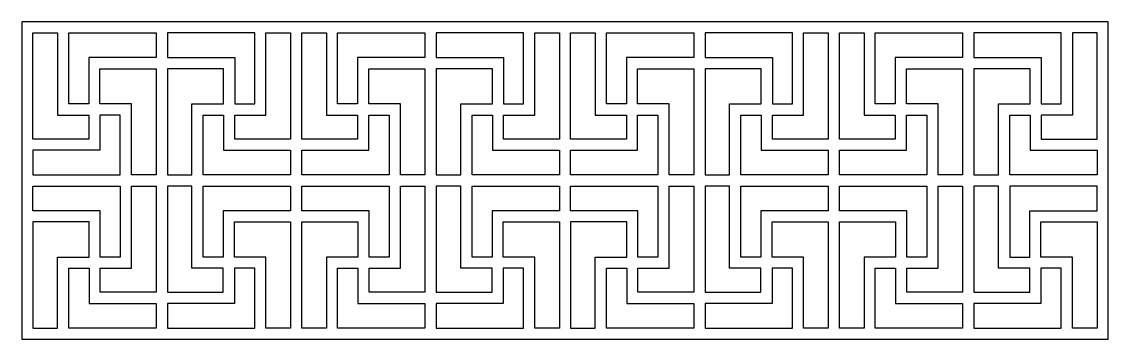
# Model space of a CAD drawing. Header units: centimetres. Extents: x 4.2 to 27.5, y -9.5 to -2.7.
import ezdxf

# ---------------------------------------------------------------- set-up
doc = ezdxf.new("R2010")
doc.units = ezdxf.units.CM
doc.header["$MEASUREMENT"] = 0
doc.layers.add('layer 1', color=7, linetype='Continuous')

msp = doc.modelspace()

# ---------------------------------------------------------------- linework, layer by layer
at = {"layer": 'layer 1', "color": 250}
for points, knots in [([(27.5, -9.5), (19.74147, -9.5), (11.98293, -9.5), (4.2244, -9.5), (4.2244, -9.5), (4.2244, -7.2366), (4.2244, -4.97319), (4.2244, -2.70978), (4.2244, -2.70978), (11.98293, -2.70978), (19.74147, -2.70978), (27.5, -2.70978), (27.5, -2.70978), (27.5, -4.97319), (27.5, -7.2366), (27.5, -9.5)], [0, 0, 0, 0, 0.2, 0.2, 0.2, 0.2, 0.4, 0.4, 0.4, 0.4, 0.6, 0.6, 0.6, 0.6, 1, 1, 1, 1]), ([(4.4642, -5.21762), (4.4642, -5.21762), (5.66029, -5.21762), (5.66029, -5.21762), (5.66029, -5.21762), (5.66029, -5.21762), (5.66029, -4.70709), (5.66029, -4.70709), (5.66029, -4.70709), (5.66029, -4.70709), (4.99358, -4.70709), (4.99358, -4.70709), (4.99358, -4.70709), (4.99358, -4.70709), (4.99177, -4.70709), (4.99177, -4.70709), (4.99177, -4.70709), (4.99177, -4.70709), (4.99177, -2.94959), (4.99177, -2.94959), (4.99177, -2.94959), (4.99177, -2.94959), (4.4642, -2.94959), (4.4642, -2.94959), (4.4642, -2.94959), (4.4642, -2.94959), (4.4642, -5.21762), (4.4642, -5.21762)], [0, 0, 0, 0, 0.125, 0.125, 0.125, 0.125, 0.25, 0.25, 0.25, 0.25, 0.375, 0.375, 0.375, 0.375, 0.5, 0.5, 0.5, 0.5, 0.625, 0.625, 0.625, 0.625, 0.75, 0.75, 0.75, 0.75, 1, 1, 1, 1]), ([(7.10387, -3.47715), (7.10387, -3.3013), (7.10387, -3.12544), (7.10387, -2.94959), (7.10387, -2.94959), (7.10387, -2.94959), (5.23157, -2.94959), (5.23157, -2.94959), (5.23157, -2.94959), (5.23157, -2.94959), (5.23157, -4.46729), (5.23157, -4.46729), (5.23157, -4.46729), (5.23157, -4.46729), (5.66029, -4.46729), (5.66029, -4.46729), (5.66029, -4.46729), (5.66029, -4.46729), (5.66029, -3.47715), (5.66029, -3.47715), (5.66029, -3.47715), (6.12556, -3.47715), (6.63564, -3.47715), (7.10387, -3.47715)], [0, 0, 0, 0, 0.14285714, 0.14285714, 0.14285714, 0.14285714, 0.28571429, 0.28571429, 0.28571429, 0.28571429, 0.42857143, 0.42857143, 0.42857143, 0.42857143, 0.57142857, 0.57142857, 0.57142857, 0.57142857, 0.71428571, 0.71428571, 0.71428571, 0.71428571, 1, 1, 1, 1]), ([(7.34368, -3.47715), (7.34368, -3.3013), (7.34368, -3.12544), (7.34368, -2.94959), (7.34368, -2.94959), (7.34368, -2.94959), (9.21598, -2.94959), (9.21598, -2.94959), (9.21598, -2.94959), (9.21598, -2.94959), (9.21598, -4.46729), (9.21598, -4.46729), (9.21598, -4.46729), (9.21598, -4.46729), (8.78726, -4.46729), (8.78726, -4.46729), (8.78726, -4.46729), (8.78726, -4.46729), (8.78726, -3.47715), (8.78726, -3.47715), (8.78726, -3.47715), (8.32199, -3.47715), (7.81191, -3.47715), (7.34368, -3.47715)], [0, 0, 0, 0, 0.14285714, 0.14285714, 0.14285714, 0.14285714, 0.28571429, 0.28571429, 0.28571429, 0.28571429, 0.42857143, 0.42857143, 0.42857143, 0.42857143, 0.57142857, 0.57142857, 0.57142857, 0.57142857, 0.71428571, 0.71428571, 0.71428571, 0.71428571, 1, 1, 1, 1]), ([(9.98335, -5.21762), (9.98335, -4.46161), (9.98335, -3.7056), (9.98335, -2.94959), (9.98335, -2.94959), (9.98335, -2.94959), (9.45578, -2.94959), (9.45578, -2.94959), (9.45578, -2.94959), (9.45578, -2.94959), (9.45578, -4.70709), (9.45578, -4.70709), (9.45578, -4.70709), (9.45578, -4.70709), (9.45397, -4.70709), (9.45397, -4.70709), (9.45397, -4.70709), (9.45397, -4.70709), (8.78726, -4.70709), (8.78726, -4.70709), (8.78726, -4.70709), (8.78726, -4.70709), (8.78726, -5.21762), (8.78726, -5.21762), (8.78726, -5.21762), (8.78726, -5.21762), (9.98335, -5.21762), (9.98335, -5.21762)], [0, 0, 0, 0, 0.125, 0.125, 0.125, 0.125, 0.25, 0.25, 0.25, 0.25, 0.375, 0.375, 0.375, 0.375, 0.5, 0.5, 0.5, 0.5, 0.625, 0.625, 0.625, 0.625, 0.75, 0.75, 0.75, 0.75, 1, 1, 1, 1]), ([(10.22315, -2.94959), (10.22315, -3.7056), (10.22315, -4.46161), (10.22315, -5.21762), (10.22315, -5.21762), (10.22315, -5.21762), (11.41924, -5.21762), (11.41924, -5.21762), (11.41924, -5.21762), (11.41924, -5.21762), (11.41924, -4.70709), (11.41924, -4.70709), (11.41924, -4.70709), (11.41924, -4.70709), (10.75253, -4.70709), (10.75253, -4.70709), (10.75253, -4.70709), (10.75253, -4.70709), (10.75072, -4.70709), (10.75072, -4.70709), (10.75072, -4.70709), (10.75072, -4.70709), (10.75072, -2.94959), (10.75072, -2.94959), (10.75072, -2.94959), (10.75072, -2.94959), (10.22315, -2.94959), (10.22315, -2.94959)], [0, 0, 0, 0, 0.125, 0.125, 0.125, 0.125, 0.25, 0.25, 0.25, 0.25, 0.375, 0.375, 0.375, 0.375, 0.5, 0.5, 0.5, 0.5, 0.625, 0.625, 0.625, 0.625, 0.75, 0.75, 0.75, 0.75, 1, 1, 1, 1]), ([(12.86282, -3.47715), (12.86282, -3.3013), (12.86282, -3.12544), (12.86282, -2.94959), (12.86282, -2.94959), (12.86282, -2.94959), (10.99052, -2.94959), (10.99052, -2.94959), (10.99052, -2.94959), (10.99052, -2.94959), (10.99052, -4.46729), (10.99052, -4.46729), (10.99052, -4.46729), (10.99052, -4.46729), (11.41924, -4.46729), (11.41924, -4.46729), (11.41924, -4.46729), (11.41924, -4.46729), (11.41924, -3.47715), (11.41924, -3.47715), (11.41924, -3.47715), (11.88451, -3.47715), (12.39459, -3.47715), (12.86282, -3.47715)], [0, 0, 0, 0, 0.14285714, 0.14285714, 0.14285714, 0.14285714, 0.28571429, 0.28571429, 0.28571429, 0.28571429, 0.42857143, 0.42857143, 0.42857143, 0.42857143, 0.57142857, 0.57142857, 0.57142857, 0.57142857, 0.71428571, 0.71428571, 0.71428571, 0.71428571, 1, 1, 1, 1]), ([(13.10263, -3.47715), (13.10263, -3.3013), (13.10263, -3.12544), (13.10263, -2.94959), (13.10263, -2.94959), (13.10263, -2.94959), (14.97493, -2.94959), (14.97493, -2.94959), (14.97493, -2.94959), (14.97493, -2.94959), (14.97493, -4.46729), (14.97493, -4.46729), (14.97493, -4.46729), (14.97493, -4.46729), (14.54621, -4.46729), (14.54621, -4.46729), (14.54621, -4.46729), (14.54621, -4.46729), (14.54621, -3.47715), (14.54621, -3.47715), (14.54621, -3.47715), (14.08094, -3.47715), (13.57086, -3.47715), (13.10263, -3.47715)], [0, 0, 0, 0, 0.14285714, 0.14285714, 0.14285714, 0.14285714, 0.28571429, 0.28571429, 0.28571429, 0.28571429, 0.42857143, 0.42857143, 0.42857143, 0.42857143, 0.57142857, 0.57142857, 0.57142857, 0.57142857, 0.71428571, 0.71428571, 0.71428571, 0.71428571, 1, 1, 1, 1]), ([(15.7423, -5.21762), (15.7423, -4.46161), (15.7423, -3.7056), (15.7423, -2.94959), (15.7423, -2.94959), (15.7423, -2.94959), (15.21473, -2.94959), (15.21473, -2.94959), (15.21473, -2.94959), (15.21473, -2.94959), (15.21473, -4.70709), (15.21473, -4.70709), (15.21473, -4.70709), (15.21473, -4.70709), (15.21292, -4.70709), (15.21292, -4.70709), (15.21292, -4.70709), (15.21292, -4.70709), (14.54621, -4.70709), (14.54621, -4.70709), (14.54621, -4.70709), (14.54621, -4.70709), (14.54621, -5.21762), (14.54621, -5.21762), (14.54621, -5.21762), (14.54621, -5.21762), (15.7423, -5.21762), (15.7423, -5.21762)], [0, 0, 0, 0, 0.125, 0.125, 0.125, 0.125, 0.25, 0.25, 0.25, 0.25, 0.375, 0.375, 0.375, 0.375, 0.5, 0.5, 0.5, 0.5, 0.625, 0.625, 0.625, 0.625, 0.75, 0.75, 0.75, 0.75, 1, 1, 1, 1]), ([(15.9821, -2.94959), (15.9821, -3.7056), (15.9821, -4.46161), (15.9821, -5.21762), (15.9821, -5.21762), (15.9821, -5.21762), (17.17819, -5.21762), (17.17819, -5.21762), (17.17819, -5.21762), (17.17819, -5.21762), (17.17819, -4.70709), (17.17819, -4.70709), (17.17819, -4.70709), (17.17819, -4.70709), (16.51148, -4.70709), (16.51148, -4.70709), (16.51148, -4.70709), (16.51148, -4.70709), (16.50967, -4.70709), (16.50967, -4.70709), (16.50967, -4.70709), (16.50967, -4.70709), (16.50967, -2.94959), (16.50967, -2.94959), (16.50967, -2.94959), (16.50967, -2.94959), (15.9821, -2.94959), (15.9821, -2.94959)], [0, 0, 0, 0, 0.125, 0.125, 0.125, 0.125, 0.25, 0.25, 0.25, 0.25, 0.375, 0.375, 0.375, 0.375, 0.5, 0.5, 0.5, 0.5, 0.625, 0.625, 0.625, 0.625, 0.75, 0.75, 0.75, 0.75, 1, 1, 1, 1]), ([(18.62177, -3.47715), (18.62177, -3.3013), (18.62177, -3.12544), (18.62177, -2.94959), (18.62177, -2.94959), (18.62177, -2.94959), (16.74947, -2.94959), (16.74947, -2.94959), (16.74947, -2.94959), (16.74947, -2.94959), (16.74947, -4.46729), (16.74947, -4.46729), (16.74947, -4.46729), (16.74947, -4.46729), (17.17819, -4.46729), (17.17819, -4.46729), (17.17819, -4.46729), (17.17819, -4.46729), (17.17819, -3.47715), (17.17819, -3.47715), (17.17819, -3.47715), (17.64346, -3.47715), (18.15354, -3.47715), (18.62177, -3.47715)], [0, 0, 0, 0, 0.14285714, 0.14285714, 0.14285714, 0.14285714, 0.28571429, 0.28571429, 0.28571429, 0.28571429, 0.42857143, 0.42857143, 0.42857143, 0.42857143, 0.57142857, 0.57142857, 0.57142857, 0.57142857, 0.71428571, 0.71428571, 0.71428571, 0.71428571, 1, 1, 1, 1]), ([(18.86158, -3.47715), (18.86158, -3.3013), (18.86158, -3.12544), (18.86158, -2.94959), (18.86158, -2.94959), (18.86158, -2.94959), (20.73388, -2.94959), (20.73388, -2.94959), (20.73388, -2.94959), (20.73388, -2.94959), (20.73388, -4.46729), (20.73388, -4.46729), (20.73388, -4.46729), (20.73388, -4.46729), (20.30516, -4.46729), (20.30516, -4.46729), (20.30516, -4.46729), (20.30516, -4.46729), (20.30516, -3.47715), (20.30516, -3.47715), (20.30516, -3.47715), (19.83989, -3.47715), (19.32981, -3.47715), (18.86158, -3.47715)], [0, 0, 0, 0, 0.14285714, 0.14285714, 0.14285714, 0.14285714, 0.28571429, 0.28571429, 0.28571429, 0.28571429, 0.42857143, 0.42857143, 0.42857143, 0.42857143, 0.57142857, 0.57142857, 0.57142857, 0.57142857, 0.71428571, 0.71428571, 0.71428571, 0.71428571, 1, 1, 1, 1]), ([(21.50125, -5.21762), (21.50125, -4.46161), (21.50125, -3.7056), (21.50125, -2.94959), (21.50125, -2.94959), (21.50125, -2.94959), (20.97368, -2.94959), (20.97368, -2.94959), (20.97368, -2.94959), (20.97368, -2.94959), (20.97368, -4.70709), (20.97368, -4.70709), (20.97368, -4.70709), (20.97368, -4.70709), (20.97187, -4.70709), (20.97187, -4.70709), (20.97187, -4.70709), (20.97187, -4.70709), (20.30516, -4.70709), (20.30516, -4.70709), (20.30516, -4.70709), (20.30516, -4.70709), (20.30516, -5.21762), (20.30516, -5.21762), (20.30516, -5.21762), (20.30516, -5.21762), (21.50125, -5.21762), (21.50125, -5.21762)], [0, 0, 0, 0, 0.125, 0.125, 0.125, 0.125, 0.25, 0.25, 0.25, 0.25, 0.375, 0.375, 0.375, 0.375, 0.5, 0.5, 0.5, 0.5, 0.625, 0.625, 0.625, 0.625, 0.75, 0.75, 0.75, 0.75, 1, 1, 1, 1]), ([(21.74105, -2.94959), (21.74105, -3.7056), (21.74105, -4.46161), (21.74105, -5.21762), (21.74105, -5.21762), (21.74105, -5.21762), (22.93714, -5.21762), (22.93714, -5.21762), (22.93714, -5.21762), (22.93714, -5.21762), (22.93714, -4.70709), (22.93714, -4.70709), (22.93714, -4.70709), (22.93714, -4.70709), (22.27043, -4.70709), (22.27043, -4.70709), (22.27043, -4.70709), (22.27043, -4.70709), (22.26862, -4.70709), (22.26862, -4.70709), (22.26862, -4.70709), (22.26862, -4.70709), (22.26862, -2.94959), (22.26862, -2.94959), (22.26862, -2.94959), (22.26862, -2.94959), (21.74105, -2.94959), (21.74105, -2.94959)], [0, 0, 0, 0, 0.125, 0.125, 0.125, 0.125, 0.25, 0.25, 0.25, 0.25, 0.375, 0.375, 0.375, 0.375, 0.5, 0.5, 0.5, 0.5, 0.625, 0.625, 0.625, 0.625, 0.75, 0.75, 0.75, 0.75, 1, 1, 1, 1]), ([(24.38072, -3.47715), (24.38072, -3.3013), (24.38072, -3.12544), (24.38072, -2.94959), (24.38072, -2.94959), (24.38072, -2.94959), (22.50842, -2.94959), (22.50842, -2.94959), (22.50842, -2.94959), (22.50842, -2.94959), (22.50842, -4.46729), (22.50842, -4.46729), (22.50842, -4.46729), (22.50842, -4.46729), (22.93714, -4.46729), (22.93714, -4.46729), (22.93714, -4.46729), (22.93714, -4.46729), (22.93714, -3.47715), (22.93714, -3.47715), (22.93714, -3.47715), (23.40241, -3.47715), (23.91249, -3.47715), (24.38072, -3.47715)], [0, 0, 0, 0, 0.14285714, 0.14285714, 0.14285714, 0.14285714, 0.28571429, 0.28571429, 0.28571429, 0.28571429, 0.42857143, 0.42857143, 0.42857143, 0.42857143, 0.57142857, 0.57142857, 0.57142857, 0.57142857, 0.71428571, 0.71428571, 0.71428571, 0.71428571, 1, 1, 1, 1]), ([(24.62053, -3.47715), (24.62053, -3.3013), (24.62053, -3.12544), (24.62053, -2.94959), (24.62053, -2.94959), (24.62053, -2.94959), (26.49283, -2.94959), (26.49283, -2.94959), (26.49283, -2.94959), (26.49283, -2.94959), (26.49283, -4.46729), (26.49283, -4.46729), (26.49283, -4.46729), (26.49283, -4.46729), (26.06411, -4.46729), (26.06411, -4.46729), (26.06411, -4.46729), (26.06411, -4.46729), (26.06411, -3.47715), (26.06411, -3.47715), (26.06411, -3.47715), (25.59884, -3.47715), (25.08876, -3.47715), (24.62053, -3.47715)], [0, 0, 0, 0, 0.14285714, 0.14285714, 0.14285714, 0.14285714, 0.28571429, 0.28571429, 0.28571429, 0.28571429, 0.42857143, 0.42857143, 0.42857143, 0.42857143, 0.57142857, 0.57142857, 0.57142857, 0.57142857, 0.71428571, 0.71428571, 0.71428571, 0.71428571, 1, 1, 1, 1]), ([(27.2602, -5.21762), (27.2602, -5.21762), (26.06411, -5.21762), (26.06411, -5.21762), (26.06411, -5.21762), (26.06411, -5.21762), (26.06411, -4.70709), (26.06411, -4.70709), (26.06411, -4.70709), (26.06411, -4.70709), (26.73082, -4.70709), (26.73082, -4.70709), (26.73082, -4.70709), (26.73082, -4.70709), (26.73263, -4.70709), (26.73263, -4.70709), (26.73263, -4.70709), (26.73263, -4.70709), (26.73263, -2.94959), (26.73263, -2.94959), (26.73263, -2.94959), (26.73263, -2.94959), (27.2602, -2.94959), (27.2602, -2.94959), (27.2602, -2.94959), (27.2602, -2.94959), (27.2602, -5.21762), (27.2602, -5.21762)], [0, 0, 0, 0, 0.125, 0.125, 0.125, 0.125, 0.25, 0.25, 0.25, 0.25, 0.375, 0.375, 0.375, 0.375, 0.5, 0.5, 0.5, 0.5, 0.625, 0.625, 0.625, 0.625, 0.75, 0.75, 0.75, 0.75, 1, 1, 1, 1]), ([(7.10387, -5.98499), (7.10387, -5.22898), (7.10387, -4.47297), (7.10387, -3.71696), (7.10387, -3.71696), (7.10387, -3.71696), (5.9001, -3.71696), (5.9001, -3.71696), (5.9001, -3.71696), (5.9001, -3.71696), (5.9001, -4.46729), (5.9001, -4.46729), (5.9001, -4.46729), (5.9001, -4.46729), (6.57631, -4.46729), (6.57631, -4.46729), (6.57631, -4.46729), (6.57631, -4.46729), (6.57631, -4.46729), (6.57631, -4.46729), (6.57631, -4.46729), (6.57631, -4.95725), (6.57631, -5.4922), (6.57631, -5.98499), (6.57631, -5.98499), (6.57631, -5.98499), (7.10387, -5.98499), (7.10387, -5.98499)], [0, 0, 0, 0, 0.125, 0.125, 0.125, 0.125, 0.25, 0.25, 0.25, 0.25, 0.375, 0.375, 0.375, 0.375, 0.5, 0.5, 0.5, 0.5, 0.625, 0.625, 0.625, 0.625, 0.75, 0.75, 0.75, 0.75, 1, 1, 1, 1]), ([(7.34368, -5.98499), (7.34368, -5.22898), (7.34368, -4.47297), (7.34368, -3.71696), (7.34368, -3.71696), (7.34368, -3.71696), (8.54745, -3.71696), (8.54745, -3.71696), (8.54745, -3.71696), (8.54745, -3.71696), (8.54745, -4.46729), (8.54745, -4.46729), (8.54745, -4.46729), (8.54745, -4.46729), (7.87124, -4.46729), (7.87124, -4.46729), (7.87124, -4.46729), (7.87124, -4.46729), (7.87124, -4.46729), (7.87124, -4.46729), (7.87124, -4.46729), (7.87124, -4.95725), (7.87124, -5.4922), (7.87124, -5.98499), (7.87124, -5.98499), (7.87124, -5.98499), (7.34368, -5.98499), (7.34368, -5.98499)], [0, 0, 0, 0, 0.125, 0.125, 0.125, 0.125, 0.25, 0.25, 0.25, 0.25, 0.375, 0.375, 0.375, 0.375, 0.5, 0.5, 0.5, 0.5, 0.625, 0.625, 0.625, 0.625, 0.75, 0.75, 0.75, 0.75, 1, 1, 1, 1]), ([(12.86282, -5.98499), (12.86282, -5.22898), (12.86282, -4.47297), (12.86282, -3.71696), (12.86282, -3.71696), (12.86282, -3.71696), (11.65905, -3.71696), (11.65905, -3.71696), (11.65905, -3.71696), (11.65905, -3.71696), (11.65905, -4.46729), (11.65905, -4.46729), (11.65905, -4.46729), (11.65905, -4.46729), (12.33526, -4.46729), (12.33526, -4.46729), (12.33526, -4.46729), (12.33526, -4.46729), (12.33526, -4.46729), (12.33526, -4.46729), (12.33526, -4.46729), (12.33526, -4.95725), (12.33526, -5.4922), (12.33526, -5.98499), (12.33526, -5.98499), (12.33526, -5.98499), (12.86282, -5.98499), (12.86282, -5.98499)], [0, 0, 0, 0, 0.125, 0.125, 0.125, 0.125, 0.25, 0.25, 0.25, 0.25, 0.375, 0.375, 0.375, 0.375, 0.5, 0.5, 0.5, 0.5, 0.625, 0.625, 0.625, 0.625, 0.75, 0.75, 0.75, 0.75, 1, 1, 1, 1]), ([(13.10263, -5.98499), (13.10263, -5.22898), (13.10263, -4.47297), (13.10263, -3.71696), (13.10263, -3.71696), (13.10263, -3.71696), (14.3064, -3.71696), (14.3064, -3.71696), (14.3064, -3.71696), (14.3064, -3.71696), (14.3064, -4.46729), (14.3064, -4.46729), (14.3064, -4.46729), (14.3064, -4.46729), (13.63019, -4.46729), (13.63019, -4.46729), (13.63019, -4.46729), (13.63019, -4.46729), (13.63019, -4.46729), (13.63019, -4.46729), (13.63019, -4.46729), (13.63019, -4.95725), (13.63019, -5.4922), (13.63019, -5.98499), (13.63019, -5.98499), (13.63019, -5.98499), (13.10263, -5.98499), (13.10263, -5.98499)], [0, 0, 0, 0, 0.125, 0.125, 0.125, 0.125, 0.25, 0.25, 0.25, 0.25, 0.375, 0.375, 0.375, 0.375, 0.5, 0.5, 0.5, 0.5, 0.625, 0.625, 0.625, 0.625, 0.75, 0.75, 0.75, 0.75, 1, 1, 1, 1]), ([(18.62177, -5.98499), (18.62177, -5.22898), (18.62177, -4.47297), (18.62177, -3.71696), (18.62177, -3.71696), (18.62177, -3.71696), (17.418, -3.71696), (17.418, -3.71696), (17.418, -3.71696), (17.418, -3.71696), (17.418, -4.46729), (17.418, -4.46729), (17.418, -4.46729), (17.418, -4.46729), (18.09421, -4.46729), (18.09421, -4.46729), (18.09421, -4.46729), (18.09421, -4.46729), (18.09421, -4.46729), (18.09421, -4.46729), (18.09421, -4.46729), (18.09421, -4.95725), (18.09421, -5.4922), (18.09421, -5.98499), (18.09421, -5.98499), (18.09421, -5.98499), (18.62177, -5.98499), (18.62177, -5.98499)], [0, 0, 0, 0, 0.125, 0.125, 0.125, 0.125, 0.25, 0.25, 0.25, 0.25, 0.375, 0.375, 0.375, 0.375, 0.5, 0.5, 0.5, 0.5, 0.625, 0.625, 0.625, 0.625, 0.75, 0.75, 0.75, 0.75, 1, 1, 1, 1]), ([(18.86158, -5.98499), (18.86158, -5.22898), (18.86158, -4.47297), (18.86158, -3.71696), (18.86158, -3.71696), (18.86158, -3.71696), (20.06535, -3.71696), (20.06535, -3.71696), (20.06535, -3.71696), (20.06535, -3.71696), (20.06535, -4.46729), (20.06535, -4.46729), (20.06535, -4.46729), (20.06535, -4.46729), (19.38914, -4.46729), (19.38914, -4.46729), (19.38914, -4.46729), (19.38914, -4.46729), (19.38914, -4.46729), (19.38914, -4.46729), (19.38914, -4.46729), (19.38914, -4.95725), (19.38914, -5.4922), (19.38914, -5.98499), (19.38914, -5.98499), (19.38914, -5.98499), (18.86158, -5.98499), (18.86158, -5.98499)], [0, 0, 0, 0, 0.125, 0.125, 0.125, 0.125, 0.25, 0.25, 0.25, 0.25, 0.375, 0.375, 0.375, 0.375, 0.5, 0.5, 0.5, 0.5, 0.625, 0.625, 0.625, 0.625, 0.75, 0.75, 0.75, 0.75, 1, 1, 1, 1]), ([(24.38072, -5.98499), (24.38072, -5.22898), (24.38072, -4.47297), (24.38072, -3.71696), (24.38072, -3.71696), (24.38072, -3.71696), (23.17695, -3.71696), (23.17695, -3.71696), (23.17695, -3.71696), (23.17695, -3.71696), (23.17695, -4.46729), (23.17695, -4.46729), (23.17695, -4.46729), (23.17695, -4.46729), (23.85316, -4.46729), (23.85316, -4.46729), (23.85316, -4.46729), (23.85316, -4.46729), (23.85316, -4.46729), (23.85316, -4.46729), (23.85316, -4.46729), (23.85316, -4.95725), (23.85316, -5.4922), (23.85316, -5.98499), (23.85316, -5.98499), (23.85316, -5.98499), (24.38072, -5.98499), (24.38072, -5.98499)], [0, 0, 0, 0, 0.125, 0.125, 0.125, 0.125, 0.25, 0.25, 0.25, 0.25, 0.375, 0.375, 0.375, 0.375, 0.5, 0.5, 0.5, 0.5, 0.625, 0.625, 0.625, 0.625, 0.75, 0.75, 0.75, 0.75, 1, 1, 1, 1]), ([(24.62053, -5.98499), (24.62053, -5.22898), (24.62053, -4.47297), (24.62053, -3.71696), (24.62053, -3.71696), (24.62053, -3.71696), (25.8243, -3.71696), (25.8243, -3.71696), (25.8243, -3.71696), (25.8243, -3.71696), (25.8243, -4.46729), (25.8243, -4.46729), (25.8243, -4.46729), (25.8243, -4.46729), (25.14809, -4.46729), (25.14809, -4.46729), (25.14809, -4.46729), (25.14809, -4.46729), (25.14809, -4.46729), (25.14809, -4.46729), (25.14809, -4.46729), (25.14809, -4.95725), (25.14809, -5.4922), (25.14809, -5.98499), (25.14809, -5.98499), (25.14809, -5.98499), (24.62053, -5.98499), (24.62053, -5.98499)], [0, 0, 0, 0, 0.125, 0.125, 0.125, 0.125, 0.25, 0.25, 0.25, 0.25, 0.375, 0.375, 0.375, 0.375, 0.5, 0.5, 0.5, 0.5, 0.625, 0.625, 0.625, 0.625, 0.75, 0.75, 0.75, 0.75, 1, 1, 1, 1]), ([(6.3365, -5.98499), (6.3365, -5.98499), (4.4642, -5.98499), (4.4642, -5.98499), (4.4642, -5.98499), (4.4642, -5.98499), (4.4642, -5.45742), (4.4642, -5.45742), (4.4642, -5.45742), (4.92988, -5.45742), (5.43741, -5.45742), (5.9001, -5.45742), (5.9001, -5.45742), (5.9001, -5.45742), (5.9001, -4.70709), (5.9001, -4.70709), (5.9001, -4.70709), (5.9001, -4.70709), (6.3365, -4.70709), (6.3365, -4.70709), (6.3365, -4.70709), (6.3365, -4.70709), (6.3365, -5.98499), (6.3365, -5.98499)], [0, 0, 0, 0, 0.14285714, 0.14285714, 0.14285714, 0.14285714, 0.28571429, 0.28571429, 0.28571429, 0.28571429, 0.42857143, 0.42857143, 0.42857143, 0.42857143, 0.57142857, 0.57142857, 0.57142857, 0.57142857, 0.71428571, 0.71428571, 0.71428571, 0.71428571, 1, 1, 1, 1]), ([(9.98335, -5.98499), (9.98335, -5.80913), (9.98335, -5.63328), (9.98335, -5.45742), (9.98335, -5.45742), (9.51767, -5.45742), (9.01014, -5.45742), (8.54745, -5.45742), (8.54745, -5.45742), (8.54745, -5.45742), (8.54745, -4.70709), (8.54745, -4.70709), (8.54745, -4.70709), (8.54745, -4.70709), (8.11105, -4.70709), (8.11105, -4.70709), (8.11105, -4.70709), (8.11105, -4.70709), (8.11105, -5.98499), (8.11105, -5.98499), (8.11105, -5.98499), (8.11105, -5.98499), (9.98335, -5.98499), (9.98335, -5.98499)], [0, 0, 0, 0, 0.14285714, 0.14285714, 0.14285714, 0.14285714, 0.28571429, 0.28571429, 0.28571429, 0.28571429, 0.42857143, 0.42857143, 0.42857143, 0.42857143, 0.57142857, 0.57142857, 0.57142857, 0.57142857, 0.71428571, 0.71428571, 0.71428571, 0.71428571, 1, 1, 1, 1]), ([(10.22315, -5.45742), (10.22315, -5.63328), (10.22315, -5.80913), (10.22315, -5.98499), (10.22315, -5.98499), (10.22315, -5.98499), (12.09545, -5.98499), (12.09545, -5.98499), (12.09545, -5.98499), (12.09545, -5.98499), (12.09545, -4.70709), (12.09545, -4.70709), (12.09545, -4.70709), (12.09545, -4.70709), (11.65905, -4.70709), (11.65905, -4.70709), (11.65905, -4.70709), (11.65905, -4.70709), (11.65905, -5.45742), (11.65905, -5.45742), (11.65905, -5.45742), (11.19636, -5.45742), (10.68883, -5.45742), (10.22315, -5.45742)], [0, 0, 0, 0, 0.14285714, 0.14285714, 0.14285714, 0.14285714, 0.28571429, 0.28571429, 0.28571429, 0.28571429, 0.42857143, 0.42857143, 0.42857143, 0.42857143, 0.57142857, 0.57142857, 0.57142857, 0.57142857, 0.71428571, 0.71428571, 0.71428571, 0.71428571, 1, 1, 1, 1]), ([(15.7423, -5.98499), (15.7423, -5.80913), (15.7423, -5.63328), (15.7423, -5.45742), (15.7423, -5.45742), (15.27662, -5.45742), (14.76909, -5.45742), (14.3064, -5.45742), (14.3064, -5.45742), (14.3064, -5.45742), (14.3064, -4.70709), (14.3064, -4.70709), (14.3064, -4.70709), (14.3064, -4.70709), (13.87, -4.70709), (13.87, -4.70709), (13.87, -4.70709), (13.87, -4.70709), (13.87, -5.98499), (13.87, -5.98499), (13.87, -5.98499), (13.87, -5.98499), (15.7423, -5.98499), (15.7423, -5.98499)], [0, 0, 0, 0, 0.14285714, 0.14285714, 0.14285714, 0.14285714, 0.28571429, 0.28571429, 0.28571429, 0.28571429, 0.42857143, 0.42857143, 0.42857143, 0.42857143, 0.57142857, 0.57142857, 0.57142857, 0.57142857, 0.71428571, 0.71428571, 0.71428571, 0.71428571, 1, 1, 1, 1]), ([(15.9821, -5.45742), (15.9821, -5.63328), (15.9821, -5.80913), (15.9821, -5.98499), (15.9821, -5.98499), (15.9821, -5.98499), (17.8544, -5.98499), (17.8544, -5.98499), (17.8544, -5.98499), (17.8544, -5.98499), (17.8544, -4.70709), (17.8544, -4.70709), (17.8544, -4.70709), (17.8544, -4.70709), (17.418, -4.70709), (17.418, -4.70709), (17.418, -4.70709), (17.418, -4.70709), (17.418, -5.45742), (17.418, -5.45742), (17.418, -5.45742), (16.95531, -5.45742), (16.44778, -5.45742), (15.9821, -5.45742)], [0, 0, 0, 0, 0.14285714, 0.14285714, 0.14285714, 0.14285714, 0.28571429, 0.28571429, 0.28571429, 0.28571429, 0.42857143, 0.42857143, 0.42857143, 0.42857143, 0.57142857, 0.57142857, 0.57142857, 0.57142857, 0.71428571, 0.71428571, 0.71428571, 0.71428571, 1, 1, 1, 1]), ([(21.50125, -5.98499), (21.50125, -5.80913), (21.50125, -5.63328), (21.50125, -5.45742), (21.50125, -5.45742), (21.03557, -5.45742), (20.52804, -5.45742), (20.06535, -5.45742), (20.06535, -5.45742), (20.06535, -5.45742), (20.06535, -4.70709), (20.06535, -4.70709), (20.06535, -4.70709), (20.06535, -4.70709), (19.62895, -4.70709), (19.62895, -4.70709), (19.62895, -4.70709), (19.62895, -4.70709), (19.62895, -5.98499), (19.62895, -5.98499), (19.62895, -5.98499), (19.62895, -5.98499), (21.50125, -5.98499), (21.50125, -5.98499)], [0, 0, 0, 0, 0.14285714, 0.14285714, 0.14285714, 0.14285714, 0.28571429, 0.28571429, 0.28571429, 0.28571429, 0.42857143, 0.42857143, 0.42857143, 0.42857143, 0.57142857, 0.57142857, 0.57142857, 0.57142857, 0.71428571, 0.71428571, 0.71428571, 0.71428571, 1, 1, 1, 1]), ([(21.74105, -5.45742), (21.74105, -5.63328), (21.74105, -5.80913), (21.74105, -5.98499), (21.74105, -5.98499), (21.74105, -5.98499), (23.61335, -5.98499), (23.61335, -5.98499), (23.61335, -5.98499), (23.61335, -5.98499), (23.61335, -4.70709), (23.61335, -4.70709), (23.61335, -4.70709), (23.61335, -4.70709), (23.17695, -4.70709), (23.17695, -4.70709), (23.17695, -4.70709), (23.17695, -4.70709), (23.17695, -5.45742), (23.17695, -5.45742), (23.17695, -5.45742), (22.71426, -5.45742), (22.20673, -5.45742), (21.74105, -5.45742)], [0, 0, 0, 0, 0.14285714, 0.14285714, 0.14285714, 0.14285714, 0.28571429, 0.28571429, 0.28571429, 0.28571429, 0.42857143, 0.42857143, 0.42857143, 0.42857143, 0.57142857, 0.57142857, 0.57142857, 0.57142857, 0.71428571, 0.71428571, 0.71428571, 0.71428571, 1, 1, 1, 1]), ([(25.3879, -5.98499), (25.3879, -5.98499), (27.2602, -5.98499), (27.2602, -5.98499), (27.2602, -5.98499), (27.2602, -5.98499), (27.2602, -5.45742), (27.2602, -5.45742), (27.2602, -5.45742), (26.79452, -5.45742), (26.28699, -5.45742), (25.8243, -5.45742), (25.8243, -5.45742), (25.8243, -5.45742), (25.8243, -4.70709), (25.8243, -4.70709), (25.8243, -4.70709), (25.8243, -4.70709), (25.3879, -4.70709), (25.3879, -4.70709), (25.3879, -4.70709), (25.3879, -4.70709), (25.3879, -5.98499), (25.3879, -5.98499)], [0, 0, 0, 0, 0.14285714, 0.14285714, 0.14285714, 0.14285714, 0.28571429, 0.28571429, 0.28571429, 0.28571429, 0.42857143, 0.42857143, 0.42857143, 0.42857143, 0.57142857, 0.57142857, 0.57142857, 0.57142857, 0.71428571, 0.71428571, 0.71428571, 0.71428571, 1, 1, 1, 1]), ([(6.3365, -6.22479), (6.3365, -6.22479), (4.4642, -6.22479), (4.4642, -6.22479), (4.4642, -6.22479), (4.4642, -6.22479), (4.4642, -6.75236), (4.4642, -6.75236), (4.4642, -6.75236), (4.93243, -6.75236), (5.44252, -6.75236), (5.90778, -6.75236), (5.90778, -6.75236), (5.90778, -6.75236), (5.90778, -7.74249), (5.90778, -7.74249), (5.90778, -7.74249), (5.90778, -7.74249), (6.3365, -7.74249), (6.3365, -7.74249), (6.3365, -7.74249), (6.3365, -7.74249), (6.3365, -6.22479), (6.3365, -6.22479)], [0, 0, 0, 0, 0.14285714, 0.14285714, 0.14285714, 0.14285714, 0.28571429, 0.28571429, 0.28571429, 0.28571429, 0.42857143, 0.42857143, 0.42857143, 0.42857143, 0.57142857, 0.57142857, 0.57142857, 0.57142857, 0.71428571, 0.71428571, 0.71428571, 0.71428571, 1, 1, 1, 1]), ([(7.10387, -8.49282), (7.10387, -7.73681), (7.10387, -6.9808), (7.10387, -6.22479), (7.10387, -6.22479), (7.10387, -6.22479), (6.57631, -6.22479), (6.57631, -6.22479), (6.57631, -6.22479), (6.57631, -6.22479), (6.57631, -7.9823), (6.57631, -7.9823), (6.57631, -7.9823), (6.57631, -7.9823), (6.57449, -7.9823), (6.57449, -7.9823), (6.57449, -7.9823), (6.57449, -7.9823), (5.90778, -7.9823), (5.90778, -7.9823), (5.90778, -7.9823), (5.90778, -7.9823), (5.90778, -8.49282), (5.90778, -8.49282), (5.90778, -8.49282), (5.90778, -8.49282), (7.10387, -8.49282), (7.10387, -8.49282)], [0, 0, 0, 0, 0.125, 0.125, 0.125, 0.125, 0.25, 0.25, 0.25, 0.25, 0.375, 0.375, 0.375, 0.375, 0.5, 0.5, 0.5, 0.5, 0.625, 0.625, 0.625, 0.625, 0.75, 0.75, 0.75, 0.75, 1, 1, 1, 1]), ([(7.34368, -8.49282), (7.34368, -7.73681), (7.34368, -6.9808), (7.34368, -6.22479), (7.34368, -6.22479), (7.34368, -6.22479), (7.87124, -6.22479), (7.87124, -6.22479), (7.87124, -6.22479), (7.87124, -6.22479), (7.87124, -7.9823), (7.87124, -7.9823), (7.87124, -7.9823), (7.87124, -7.9823), (7.87306, -7.9823), (7.87306, -7.9823), (7.87306, -7.9823), (7.87306, -7.9823), (8.53977, -7.9823), (8.53977, -7.9823), (8.53977, -7.9823), (8.53977, -7.9823), (8.53977, -8.49282), (8.53977, -8.49282), (8.53977, -8.49282), (8.53977, -8.49282), (7.34368, -8.49282), (7.34368, -8.49282)], [0, 0, 0, 0, 0.125, 0.125, 0.125, 0.125, 0.25, 0.25, 0.25, 0.25, 0.375, 0.375, 0.375, 0.375, 0.5, 0.5, 0.5, 0.5, 0.625, 0.625, 0.625, 0.625, 0.75, 0.75, 0.75, 0.75, 1, 1, 1, 1]), ([(9.98335, -6.75236), (9.98335, -6.5765), (9.98335, -6.40065), (9.98335, -6.22479), (9.98335, -6.22479), (9.98335, -6.22479), (8.11105, -6.22479), (8.11105, -6.22479), (8.11105, -6.22479), (8.11105, -6.22479), (8.11105, -7.74249), (8.11105, -7.74249), (8.11105, -7.74249), (8.11105, -7.74249), (8.53977, -7.74249), (8.53977, -7.74249), (8.53977, -7.74249), (8.53977, -7.74249), (8.53977, -6.75236), (8.53977, -6.75236), (8.53977, -6.75236), (9.00503, -6.75236), (9.51512, -6.75236), (9.98335, -6.75236)], [0, 0, 0, 0, 0.14285714, 0.14285714, 0.14285714, 0.14285714, 0.28571429, 0.28571429, 0.28571429, 0.28571429, 0.42857143, 0.42857143, 0.42857143, 0.42857143, 0.57142857, 0.57142857, 0.57142857, 0.57142857, 0.71428571, 0.71428571, 0.71428571, 0.71428571, 1, 1, 1, 1]), ([(10.22315, -6.22479), (10.22315, -6.40065), (10.22315, -6.5765), (10.22315, -6.75236), (10.22315, -6.75236), (10.69138, -6.75236), (11.20147, -6.75236), (11.66673, -6.75236), (11.66673, -6.75236), (11.66673, -6.75236), (11.66673, -7.74249), (11.66673, -7.74249), (11.66673, -7.74249), (11.66673, -7.74249), (12.09545, -7.74249), (12.09545, -7.74249), (12.09545, -7.74249), (12.09545, -7.74249), (12.09545, -6.22479), (12.09545, -6.22479), (12.09545, -6.22479), (12.09545, -6.22479), (10.22315, -6.22479), (10.22315, -6.22479)], [0, 0, 0, 0, 0.14285714, 0.14285714, 0.14285714, 0.14285714, 0.28571429, 0.28571429, 0.28571429, 0.28571429, 0.42857143, 0.42857143, 0.42857143, 0.42857143, 0.57142857, 0.57142857, 0.57142857, 0.57142857, 0.71428571, 0.71428571, 0.71428571, 0.71428571, 1, 1, 1, 1]), ([(12.86282, -8.49282), (12.86282, -7.73681), (12.86282, -6.9808), (12.86282, -6.22479), (12.86282, -6.22479), (12.86282, -6.22479), (12.33526, -6.22479), (12.33526, -6.22479), (12.33526, -6.22479), (12.33526, -6.22479), (12.33526, -7.9823), (12.33526, -7.9823), (12.33526, -7.9823), (12.33526, -7.9823), (12.33344, -7.9823), (12.33344, -7.9823), (12.33344, -7.9823), (12.33344, -7.9823), (11.66673, -7.9823), (11.66673, -7.9823), (11.66673, -7.9823), (11.66673, -7.9823), (11.66673, -8.49282), (11.66673, -8.49282), (11.66673, -8.49282), (11.66673, -8.49282), (12.86282, -8.49282), (12.86282, -8.49282)], [0, 0, 0, 0, 0.125, 0.125, 0.125, 0.125, 0.25, 0.25, 0.25, 0.25, 0.375, 0.375, 0.375, 0.375, 0.5, 0.5, 0.5, 0.5, 0.625, 0.625, 0.625, 0.625, 0.75, 0.75, 0.75, 0.75, 1, 1, 1, 1]), ([(13.10263, -8.49282), (13.10263, -7.73681), (13.10263, -6.9808), (13.10263, -6.22479), (13.10263, -6.22479), (13.10263, -6.22479), (13.63019, -6.22479), (13.63019, -6.22479), (13.63019, -6.22479), (13.63019, -6.22479), (13.63019, -7.9823), (13.63019, -7.9823), (13.63019, -7.9823), (13.63019, -7.9823), (13.632, -7.9823), (13.632, -7.9823), (13.632, -7.9823), (13.632, -7.9823), (14.29872, -7.9823), (14.29872, -7.9823), (14.29872, -7.9823), (14.29872, -7.9823), (14.29872, -8.49282), (14.29872, -8.49282), (14.29872, -8.49282), (14.29872, -8.49282), (13.10263, -8.49282), (13.10263, -8.49282)], [0, 0, 0, 0, 0.125, 0.125, 0.125, 0.125, 0.25, 0.25, 0.25, 0.25, 0.375, 0.375, 0.375, 0.375, 0.5, 0.5, 0.5, 0.5, 0.625, 0.625, 0.625, 0.625, 0.75, 0.75, 0.75, 0.75, 1, 1, 1, 1]), ([(15.7423, -6.75236), (15.7423, -6.5765), (15.7423, -6.40065), (15.7423, -6.22479), (15.7423, -6.22479), (15.7423, -6.22479), (13.87, -6.22479), (13.87, -6.22479), (13.87, -6.22479), (13.87, -6.22479), (13.87, -7.74249), (13.87, -7.74249), (13.87, -7.74249), (13.87, -7.74249), (14.29872, -7.74249), (14.29872, -7.74249), (14.29872, -7.74249), (14.29872, -7.74249), (14.29872, -6.75236), (14.29872, -6.75236), (14.29872, -6.75236), (14.76398, -6.75236), (15.27407, -6.75236), (15.7423, -6.75236)], [0, 0, 0, 0, 0.14285714, 0.14285714, 0.14285714, 0.14285714, 0.28571429, 0.28571429, 0.28571429, 0.28571429, 0.42857143, 0.42857143, 0.42857143, 0.42857143, 0.57142857, 0.57142857, 0.57142857, 0.57142857, 0.71428571, 0.71428571, 0.71428571, 0.71428571, 1, 1, 1, 1]), ([(17.8544, -6.22479), (17.8544, -6.22479), (15.9821, -6.22479), (15.9821, -6.22479), (15.9821, -6.22479), (15.9821, -6.22479), (15.9821, -6.75236), (15.9821, -6.75236), (15.9821, -6.75236), (16.45033, -6.75236), (16.96042, -6.75236), (17.42568, -6.75236), (17.42568, -6.75236), (17.42568, -6.75236), (17.42568, -7.74249), (17.42568, -7.74249), (17.42568, -7.74249), (17.42568, -7.74249), (17.8544, -7.74249), (17.8544, -7.74249), (17.8544, -7.74249), (17.8544, -7.74249), (17.8544, -6.22479), (17.8544, -6.22479)], [0, 0, 0, 0, 0.14285714, 0.14285714, 0.14285714, 0.14285714, 0.28571429, 0.28571429, 0.28571429, 0.28571429, 0.42857143, 0.42857143, 0.42857143, 0.42857143, 0.57142857, 0.57142857, 0.57142857, 0.57142857, 0.71428571, 0.71428571, 0.71428571, 0.71428571, 1, 1, 1, 1]), ([(18.62177, -8.49282), (18.62177, -7.73681), (18.62177, -6.9808), (18.62177, -6.22479), (18.62177, -6.22479), (18.62177, -6.22479), (18.09421, -6.22479), (18.09421, -6.22479), (18.09421, -6.22479), (18.09421, -6.22479), (18.09421, -7.9823), (18.09421, -7.9823), (18.09421, -7.9823), (18.09421, -7.9823), (18.09239, -7.9823), (18.09239, -7.9823), (18.09239, -7.9823), (18.09239, -7.9823), (17.42568, -7.9823), (17.42568, -7.9823), (17.42568, -7.9823), (17.42568, -7.9823), (17.42568, -8.49282), (17.42568, -8.49282), (17.42568, -8.49282), (17.42568, -8.49282), (18.62177, -8.49282), (18.62177, -8.49282)], [0, 0, 0, 0, 0.125, 0.125, 0.125, 0.125, 0.25, 0.25, 0.25, 0.25, 0.375, 0.375, 0.375, 0.375, 0.5, 0.5, 0.5, 0.5, 0.625, 0.625, 0.625, 0.625, 0.75, 0.75, 0.75, 0.75, 1, 1, 1, 1]), ([(18.86158, -8.49282), (18.86158, -7.73681), (18.86158, -6.9808), (18.86158, -6.22479), (18.86158, -6.22479), (18.86158, -6.22479), (19.38914, -6.22479), (19.38914, -6.22479), (19.38914, -6.22479), (19.38914, -6.22479), (19.38914, -7.9823), (19.38914, -7.9823), (19.38914, -7.9823), (19.38914, -7.9823), (19.39096, -7.9823), (19.39096, -7.9823), (19.39096, -7.9823), (19.39096, -7.9823), (20.05767, -7.9823), (20.05767, -7.9823), (20.05767, -7.9823), (20.05767, -7.9823), (20.05767, -8.49282), (20.05767, -8.49282), (20.05767, -8.49282), (20.05767, -8.49282), (18.86158, -8.49282), (18.86158, -8.49282)], [0, 0, 0, 0, 0.125, 0.125, 0.125, 0.125, 0.25, 0.25, 0.25, 0.25, 0.375, 0.375, 0.375, 0.375, 0.5, 0.5, 0.5, 0.5, 0.625, 0.625, 0.625, 0.625, 0.75, 0.75, 0.75, 0.75, 1, 1, 1, 1]), ([(21.50125, -6.75236), (21.50125, -6.5765), (21.50125, -6.40065), (21.50125, -6.22479), (21.50125, -6.22479), (21.50125, -6.22479), (19.62895, -6.22479), (19.62895, -6.22479), (19.62895, -6.22479), (19.62895, -6.22479), (19.62895, -7.74249), (19.62895, -7.74249), (19.62895, -7.74249), (19.62895, -7.74249), (20.05767, -7.74249), (20.05767, -7.74249), (20.05767, -7.74249), (20.05767, -7.74249), (20.05767, -6.75236), (20.05767, -6.75236), (20.05767, -6.75236), (20.52293, -6.75236), (21.03302, -6.75236), (21.50125, -6.75236)], [0, 0, 0, 0, 0.14285714, 0.14285714, 0.14285714, 0.14285714, 0.28571429, 0.28571429, 0.28571429, 0.28571429, 0.42857143, 0.42857143, 0.42857143, 0.42857143, 0.57142857, 0.57142857, 0.57142857, 0.57142857, 0.71428571, 0.71428571, 0.71428571, 0.71428571, 1, 1, 1, 1]), ([(21.74105, -6.22479), (21.74105, -6.40065), (21.74105, -6.5765), (21.74105, -6.75236), (21.74105, -6.75236), (22.20928, -6.75236), (22.71937, -6.75236), (23.18463, -6.75236), (23.18463, -6.75236), (23.18463, -6.75236), (23.18463, -7.74249), (23.18463, -7.74249), (23.18463, -7.74249), (23.18463, -7.74249), (23.61335, -7.74249), (23.61335, -7.74249), (23.61335, -7.74249), (23.61335, -7.74249), (23.61335, -6.22479), (23.61335, -6.22479), (23.61335, -6.22479), (23.61335, -6.22479), (21.74105, -6.22479), (21.74105, -6.22479)], [0, 0, 0, 0, 0.14285714, 0.14285714, 0.14285714, 0.14285714, 0.28571429, 0.28571429, 0.28571429, 0.28571429, 0.42857143, 0.42857143, 0.42857143, 0.42857143, 0.57142857, 0.57142857, 0.57142857, 0.57142857, 0.71428571, 0.71428571, 0.71428571, 0.71428571, 1, 1, 1, 1]), ([(24.38072, -8.49282), (24.38072, -7.73681), (24.38072, -6.9808), (24.38072, -6.22479), (24.38072, -6.22479), (24.38072, -6.22479), (23.85316, -6.22479), (23.85316, -6.22479), (23.85316, -6.22479), (23.85316, -6.22479), (23.85316, -7.9823), (23.85316, -7.9823), (23.85316, -7.9823), (23.85316, -7.9823), (23.85134, -7.9823), (23.85134, -7.9823), (23.85134, -7.9823), (23.85134, -7.9823), (23.18463, -7.9823), (23.18463, -7.9823), (23.18463, -7.9823), (23.18463, -7.9823), (23.18463, -8.49282), (23.18463, -8.49282), (23.18463, -8.49282), (23.18463, -8.49282), (24.38072, -8.49282), (24.38072, -8.49282)], [0, 0, 0, 0, 0.125, 0.125, 0.125, 0.125, 0.25, 0.25, 0.25, 0.25, 0.375, 0.375, 0.375, 0.375, 0.5, 0.5, 0.5, 0.5, 0.625, 0.625, 0.625, 0.625, 0.75, 0.75, 0.75, 0.75, 1, 1, 1, 1]), ([(24.62053, -8.49282), (24.62053, -7.73681), (24.62053, -6.9808), (24.62053, -6.22479), (24.62053, -6.22479), (24.62053, -6.22479), (25.14809, -6.22479), (25.14809, -6.22479), (25.14809, -6.22479), (25.14809, -6.22479), (25.14809, -7.9823), (25.14809, -7.9823), (25.14809, -7.9823), (25.14809, -7.9823), (25.1499, -7.9823), (25.1499, -7.9823), (25.1499, -7.9823), (25.1499, -7.9823), (25.81662, -7.9823), (25.81662, -7.9823), (25.81662, -7.9823), (25.81662, -7.9823), (25.81662, -8.49282), (25.81662, -8.49282), (25.81662, -8.49282), (25.81662, -8.49282), (24.62053, -8.49282), (24.62053, -8.49282)], [0, 0, 0, 0, 0.125, 0.125, 0.125, 0.125, 0.25, 0.25, 0.25, 0.25, 0.375, 0.375, 0.375, 0.375, 0.5, 0.5, 0.5, 0.5, 0.625, 0.625, 0.625, 0.625, 0.75, 0.75, 0.75, 0.75, 1, 1, 1, 1]), ([(25.3879, -6.22479), (25.3879, -6.22479), (27.2602, -6.22479), (27.2602, -6.22479), (27.2602, -6.22479), (27.2602, -6.22479), (27.2602, -6.75236), (27.2602, -6.75236), (27.2602, -6.75236), (26.79197, -6.75236), (26.28188, -6.75236), (25.81662, -6.75236), (25.81662, -6.75236), (25.81662, -6.75236), (25.81662, -7.74249), (25.81662, -7.74249), (25.81662, -7.74249), (25.81662, -7.74249), (25.3879, -7.74249), (25.3879, -7.74249), (25.3879, -7.74249), (25.3879, -7.74249), (25.3879, -6.22479), (25.3879, -6.22479)], [0, 0, 0, 0, 0.14285714, 0.14285714, 0.14285714, 0.14285714, 0.28571429, 0.28571429, 0.28571429, 0.28571429, 0.42857143, 0.42857143, 0.42857143, 0.42857143, 0.57142857, 0.57142857, 0.57142857, 0.57142857, 0.71428571, 0.71428571, 0.71428571, 0.71428571, 1, 1, 1, 1]), ([(4.4642, -6.99216), (4.4642, -6.99216), (5.66798, -6.99216), (5.66798, -6.99216), (5.66798, -6.99216), (5.66798, -6.99216), (5.66798, -7.74249), (5.66798, -7.74249), (5.66798, -7.74249), (5.66798, -7.74249), (4.99177, -7.74249), (4.99177, -7.74249), (4.99177, -7.74249), (4.99177, -7.74249), (4.99177, -7.74249), (4.99177, -7.74249), (4.99177, -7.74249), (4.99177, -8.23246), (4.99177, -8.7674), (4.99177, -9.2602), (4.99177, -9.2602), (4.99177, -9.2602), (4.4642, -9.2602), (4.4642, -9.2602), (4.4642, -9.2602), (4.4642, -9.2602), (4.4642, -6.99216), (4.4642, -6.99216)], [0, 0, 0, 0, 0.125, 0.125, 0.125, 0.125, 0.25, 0.25, 0.25, 0.25, 0.375, 0.375, 0.375, 0.375, 0.5, 0.5, 0.5, 0.5, 0.625, 0.625, 0.625, 0.625, 0.75, 0.75, 0.75, 0.75, 1, 1, 1, 1]), ([(9.98335, -9.2602), (9.98335, -8.50419), (9.98335, -7.74818), (9.98335, -6.99216), (9.98335, -6.99216), (9.98335, -6.99216), (8.77957, -6.99216), (8.77957, -6.99216), (8.77957, -6.99216), (8.77957, -6.99216), (8.77957, -7.74249), (8.77957, -7.74249), (8.77957, -7.74249), (8.77957, -7.74249), (9.45578, -7.74249), (9.45578, -7.74249), (9.45578, -7.74249), (9.45578, -7.74249), (9.45578, -7.74249), (9.45578, -7.74249), (9.45578, -7.74249), (9.45578, -8.23246), (9.45578, -8.7674), (9.45578, -9.2602), (9.45578, -9.2602), (9.45578, -9.2602), (9.98335, -9.2602), (9.98335, -9.2602)], [0, 0, 0, 0, 0.125, 0.125, 0.125, 0.125, 0.25, 0.25, 0.25, 0.25, 0.375, 0.375, 0.375, 0.375, 0.5, 0.5, 0.5, 0.5, 0.625, 0.625, 0.625, 0.625, 0.75, 0.75, 0.75, 0.75, 1, 1, 1, 1]), ([(10.22315, -6.99216), (10.22315, -7.74818), (10.22315, -8.50419), (10.22315, -9.2602), (10.22315, -9.2602), (10.22315, -9.2602), (10.75072, -9.2602), (10.75072, -9.2602), (10.75072, -9.2602), (10.75072, -8.7674), (10.75072, -8.23246), (10.75072, -7.74249), (10.75072, -7.74249), (10.75072, -7.74249), (10.75072, -7.74249), (10.75072, -7.74249), (10.75072, -7.74249), (10.75072, -7.74249), (11.42693, -7.74249), (11.42693, -7.74249), (11.42693, -7.74249), (11.42693, -7.74249), (11.42693, -6.99216), (11.42693, -6.99216), (11.42693, -6.99216), (11.42693, -6.99216), (10.22315, -6.99216), (10.22315, -6.99216)], [0, 0, 0, 0, 0.125, 0.125, 0.125, 0.125, 0.25, 0.25, 0.25, 0.25, 0.375, 0.375, 0.375, 0.375, 0.5, 0.5, 0.5, 0.5, 0.625, 0.625, 0.625, 0.625, 0.75, 0.75, 0.75, 0.75, 1, 1, 1, 1]), ([(15.7423, -9.2602), (15.7423, -8.50419), (15.7423, -7.74818), (15.7423, -6.99216), (15.7423, -6.99216), (15.7423, -6.99216), (14.53852, -6.99216), (14.53852, -6.99216), (14.53852, -6.99216), (14.53852, -6.99216), (14.53852, -7.74249), (14.53852, -7.74249), (14.53852, -7.74249), (14.53852, -7.74249), (15.21473, -7.74249), (15.21473, -7.74249), (15.21473, -7.74249), (15.21473, -7.74249), (15.21473, -7.74249), (15.21473, -7.74249), (15.21473, -7.74249), (15.21473, -8.23246), (15.21473, -8.7674), (15.21473, -9.2602), (15.21473, -9.2602), (15.21473, -9.2602), (15.7423, -9.2602), (15.7423, -9.2602)], [0, 0, 0, 0, 0.125, 0.125, 0.125, 0.125, 0.25, 0.25, 0.25, 0.25, 0.375, 0.375, 0.375, 0.375, 0.5, 0.5, 0.5, 0.5, 0.625, 0.625, 0.625, 0.625, 0.75, 0.75, 0.75, 0.75, 1, 1, 1, 1]), ([(15.9821, -6.99216), (15.9821, -6.99216), (17.18588, -6.99216), (17.18588, -6.99216), (17.18588, -6.99216), (17.18588, -6.99216), (17.18588, -7.74249), (17.18588, -7.74249), (17.18588, -7.74249), (17.18588, -7.74249), (16.50967, -7.74249), (16.50967, -7.74249), (16.50967, -7.74249), (16.50967, -7.74249), (16.50967, -7.74249), (16.50967, -7.74249), (16.50967, -7.74249), (16.50967, -8.23246), (16.50967, -8.7674), (16.50967, -9.2602), (16.50967, -9.2602), (16.50967, -9.2602), (15.9821, -9.2602), (15.9821, -9.2602), (15.9821, -9.2602), (15.9821, -9.2602), (15.9821, -6.99216), (15.9821, -6.99216)], [0, 0, 0, 0, 0.125, 0.125, 0.125, 0.125, 0.25, 0.25, 0.25, 0.25, 0.375, 0.375, 0.375, 0.375, 0.5, 0.5, 0.5, 0.5, 0.625, 0.625, 0.625, 0.625, 0.75, 0.75, 0.75, 0.75, 1, 1, 1, 1]), ([(21.50125, -9.2602), (21.50125, -8.50419), (21.50125, -7.74818), (21.50125, -6.99216), (21.50125, -6.99216), (21.50125, -6.99216), (20.29747, -6.99216), (20.29747, -6.99216), (20.29747, -6.99216), (20.29747, -6.99216), (20.29747, -7.74249), (20.29747, -7.74249), (20.29747, -7.74249), (20.29747, -7.74249), (20.97368, -7.74249), (20.97368, -7.74249), (20.97368, -7.74249), (20.97368, -7.74249), (20.97368, -7.74249), (20.97368, -7.74249), (20.97368, -7.74249), (20.97368, -8.23246), (20.97368, -8.7674), (20.97368, -9.2602), (20.97368, -9.2602), (20.97368, -9.2602), (21.50125, -9.2602), (21.50125, -9.2602)], [0, 0, 0, 0, 0.125, 0.125, 0.125, 0.125, 0.25, 0.25, 0.25, 0.25, 0.375, 0.375, 0.375, 0.375, 0.5, 0.5, 0.5, 0.5, 0.625, 0.625, 0.625, 0.625, 0.75, 0.75, 0.75, 0.75, 1, 1, 1, 1]), ([(21.74105, -6.99216), (21.74105, -7.74818), (21.74105, -8.50419), (21.74105, -9.2602), (21.74105, -9.2602), (21.74105, -9.2602), (22.26862, -9.2602), (22.26862, -9.2602), (22.26862, -9.2602), (22.26862, -8.7674), (22.26862, -8.23246), (22.26862, -7.74249), (22.26862, -7.74249), (22.26862, -7.74249), (22.26862, -7.74249), (22.26862, -7.74249), (22.26862, -7.74249), (22.26862, -7.74249), (22.94483, -7.74249), (22.94483, -7.74249), (22.94483, -7.74249), (22.94483, -7.74249), (22.94483, -6.99216), (22.94483, -6.99216), (22.94483, -6.99216), (22.94483, -6.99216), (21.74105, -6.99216), (21.74105, -6.99216)], [0, 0, 0, 0, 0.125, 0.125, 0.125, 0.125, 0.25, 0.25, 0.25, 0.25, 0.375, 0.375, 0.375, 0.375, 0.5, 0.5, 0.5, 0.5, 0.625, 0.625, 0.625, 0.625, 0.75, 0.75, 0.75, 0.75, 1, 1, 1, 1]), ([(27.2602, -6.99216), (27.2602, -6.99216), (26.05642, -6.99216), (26.05642, -6.99216), (26.05642, -6.99216), (26.05642, -6.99216), (26.05642, -7.74249), (26.05642, -7.74249), (26.05642, -7.74249), (26.05642, -7.74249), (26.73263, -7.74249), (26.73263, -7.74249), (26.73263, -7.74249), (26.73263, -7.74249), (26.73263, -7.74249), (26.73263, -7.74249), (26.73263, -7.74249), (26.73263, -8.23246), (26.73263, -8.7674), (26.73263, -9.2602), (26.73263, -9.2602), (26.73263, -9.2602), (27.2602, -9.2602), (27.2602, -9.2602), (27.2602, -9.2602), (27.2602, -9.2602), (27.2602, -6.99216), (27.2602, -6.99216)], [0, 0, 0, 0, 0.125, 0.125, 0.125, 0.125, 0.25, 0.25, 0.25, 0.25, 0.375, 0.375, 0.375, 0.375, 0.5, 0.5, 0.5, 0.5, 0.625, 0.625, 0.625, 0.625, 0.75, 0.75, 0.75, 0.75, 1, 1, 1, 1]), ([(7.10387, -9.2602), (7.10387, -9.08434), (7.10387, -8.90848), (7.10387, -8.73263), (7.10387, -8.73263), (6.63819, -8.73263), (6.13067, -8.73263), (5.66798, -8.73263), (5.66798, -8.73263), (5.66798, -8.73263), (5.66798, -7.9823), (5.66798, -7.9823), (5.66798, -7.9823), (5.66798, -7.9823), (5.23157, -7.9823), (5.23157, -7.9823), (5.23157, -7.9823), (5.23157, -7.9823), (5.23157, -9.2602), (5.23157, -9.2602), (5.23157, -9.2602), (5.23157, -9.2602), (7.10387, -9.2602), (7.10387, -9.2602)], [0, 0, 0, 0, 0.14285714, 0.14285714, 0.14285714, 0.14285714, 0.28571429, 0.28571429, 0.28571429, 0.28571429, 0.42857143, 0.42857143, 0.42857143, 0.42857143, 0.57142857, 0.57142857, 0.57142857, 0.57142857, 0.71428571, 0.71428571, 0.71428571, 0.71428571, 1, 1, 1, 1]), ([(7.34368, -9.2602), (7.34368, -9.08434), (7.34368, -8.90848), (7.34368, -8.73263), (7.34368, -8.73263), (7.80936, -8.73263), (8.31688, -8.73263), (8.77957, -8.73263), (8.77957, -8.73263), (8.77957, -8.73263), (8.77957, -7.9823), (8.77957, -7.9823), (8.77957, -7.9823), (8.77957, -7.9823), (9.21598, -7.9823), (9.21598, -7.9823), (9.21598, -7.9823), (9.21598, -7.9823), (9.21598, -9.2602), (9.21598, -9.2602), (9.21598, -9.2602), (9.21598, -9.2602), (7.34368, -9.2602), (7.34368, -9.2602)], [0, 0, 0, 0, 0.14285714, 0.14285714, 0.14285714, 0.14285714, 0.28571429, 0.28571429, 0.28571429, 0.28571429, 0.42857143, 0.42857143, 0.42857143, 0.42857143, 0.57142857, 0.57142857, 0.57142857, 0.57142857, 0.71428571, 0.71428571, 0.71428571, 0.71428571, 1, 1, 1, 1]), ([(12.86282, -9.2602), (12.86282, -9.08434), (12.86282, -8.90848), (12.86282, -8.73263), (12.86282, -8.73263), (12.39714, -8.73263), (11.88962, -8.73263), (11.42693, -8.73263), (11.42693, -8.73263), (11.42693, -8.73263), (11.42693, -7.9823), (11.42693, -7.9823), (11.42693, -7.9823), (11.42693, -7.9823), (10.99052, -7.9823), (10.99052, -7.9823), (10.99052, -7.9823), (10.99052, -7.9823), (10.99052, -9.2602), (10.99052, -9.2602), (10.99052, -9.2602), (10.99052, -9.2602), (12.86282, -9.2602), (12.86282, -9.2602)], [0, 0, 0, 0, 0.14285714, 0.14285714, 0.14285714, 0.14285714, 0.28571429, 0.28571429, 0.28571429, 0.28571429, 0.42857143, 0.42857143, 0.42857143, 0.42857143, 0.57142857, 0.57142857, 0.57142857, 0.57142857, 0.71428571, 0.71428571, 0.71428571, 0.71428571, 1, 1, 1, 1]), ([(13.10263, -9.2602), (13.10263, -9.08434), (13.10263, -8.90848), (13.10263, -8.73263), (13.10263, -8.73263), (13.56831, -8.73263), (14.07583, -8.73263), (14.53852, -8.73263), (14.53852, -8.73263), (14.53852, -8.73263), (14.53852, -7.9823), (14.53852, -7.9823), (14.53852, -7.9823), (14.53852, -7.9823), (14.97493, -7.9823), (14.97493, -7.9823), (14.97493, -7.9823), (14.97493, -7.9823), (14.97493, -9.2602), (14.97493, -9.2602), (14.97493, -9.2602), (14.97493, -9.2602), (13.10263, -9.2602), (13.10263, -9.2602)], [0, 0, 0, 0, 0.14285714, 0.14285714, 0.14285714, 0.14285714, 0.28571429, 0.28571429, 0.28571429, 0.28571429, 0.42857143, 0.42857143, 0.42857143, 0.42857143, 0.57142857, 0.57142857, 0.57142857, 0.57142857, 0.71428571, 0.71428571, 0.71428571, 0.71428571, 1, 1, 1, 1]), ([(18.62177, -9.2602), (18.62177, -9.08434), (18.62177, -8.90848), (18.62177, -8.73263), (18.62177, -8.73263), (18.15609, -8.73263), (17.64857, -8.73263), (17.18588, -8.73263), (17.18588, -8.73263), (17.18588, -8.73263), (17.18588, -7.9823), (17.18588, -7.9823), (17.18588, -7.9823), (17.18588, -7.9823), (16.74947, -7.9823), (16.74947, -7.9823), (16.74947, -7.9823), (16.74947, -7.9823), (16.74947, -9.2602), (16.74947, -9.2602), (16.74947, -9.2602), (16.74947, -9.2602), (18.62177, -9.2602), (18.62177, -9.2602)], [0, 0, 0, 0, 0.14285714, 0.14285714, 0.14285714, 0.14285714, 0.28571429, 0.28571429, 0.28571429, 0.28571429, 0.42857143, 0.42857143, 0.42857143, 0.42857143, 0.57142857, 0.57142857, 0.57142857, 0.57142857, 0.71428571, 0.71428571, 0.71428571, 0.71428571, 1, 1, 1, 1]), ([(18.86158, -9.2602), (18.86158, -9.08434), (18.86158, -8.90848), (18.86158, -8.73263), (18.86158, -8.73263), (19.32726, -8.73263), (19.83478, -8.73263), (20.29747, -8.73263), (20.29747, -8.73263), (20.29747, -8.73263), (20.29747, -7.9823), (20.29747, -7.9823), (20.29747, -7.9823), (20.29747, -7.9823), (20.73388, -7.9823), (20.73388, -7.9823), (20.73388, -7.9823), (20.73388, -7.9823), (20.73388, -9.2602), (20.73388, -9.2602), (20.73388, -9.2602), (20.73388, -9.2602), (18.86158, -9.2602), (18.86158, -9.2602)], [0, 0, 0, 0, 0.14285714, 0.14285714, 0.14285714, 0.14285714, 0.28571429, 0.28571429, 0.28571429, 0.28571429, 0.42857143, 0.42857143, 0.42857143, 0.42857143, 0.57142857, 0.57142857, 0.57142857, 0.57142857, 0.71428571, 0.71428571, 0.71428571, 0.71428571, 1, 1, 1, 1]), ([(24.38072, -9.2602), (24.38072, -9.08434), (24.38072, -8.90848), (24.38072, -8.73263), (24.38072, -8.73263), (23.91504, -8.73263), (23.40752, -8.73263), (22.94483, -8.73263), (22.94483, -8.73263), (22.94483, -8.73263), (22.94483, -7.9823), (22.94483, -7.9823), (22.94483, -7.9823), (22.94483, -7.9823), (22.50842, -7.9823), (22.50842, -7.9823), (22.50842, -7.9823), (22.50842, -7.9823), (22.50842, -9.2602), (22.50842, -9.2602), (22.50842, -9.2602), (22.50842, -9.2602), (24.38072, -9.2602), (24.38072, -9.2602)], [0, 0, 0, 0, 0.14285714, 0.14285714, 0.14285714, 0.14285714, 0.28571429, 0.28571429, 0.28571429, 0.28571429, 0.42857143, 0.42857143, 0.42857143, 0.42857143, 0.57142857, 0.57142857, 0.57142857, 0.57142857, 0.71428571, 0.71428571, 0.71428571, 0.71428571, 1, 1, 1, 1]), ([(24.62053, -9.2602), (24.62053, -9.08434), (24.62053, -8.90848), (24.62053, -8.73263), (24.62053, -8.73263), (25.08621, -8.73263), (25.59373, -8.73263), (26.05642, -8.73263), (26.05642, -8.73263), (26.05642, -8.73263), (26.05642, -7.9823), (26.05642, -7.9823), (26.05642, -7.9823), (26.05642, -7.9823), (26.49283, -7.9823), (26.49283, -7.9823), (26.49283, -7.9823), (26.49283, -7.9823), (26.49283, -9.2602), (26.49283, -9.2602), (26.49283, -9.2602), (26.49283, -9.2602), (24.62053, -9.2602), (24.62053, -9.2602)], [0, 0, 0, 0, 0.14285714, 0.14285714, 0.14285714, 0.14285714, 0.28571429, 0.28571429, 0.28571429, 0.28571429, 0.42857143, 0.42857143, 0.42857143, 0.42857143, 0.57142857, 0.57142857, 0.57142857, 0.57142857, 0.71428571, 0.71428571, 0.71428571, 0.71428571, 1, 1, 1, 1])]:
    msp.add_open_spline(points, degree=3, knots=knots, dxfattribs=at)

doc.saveas('drawing.dxf')
